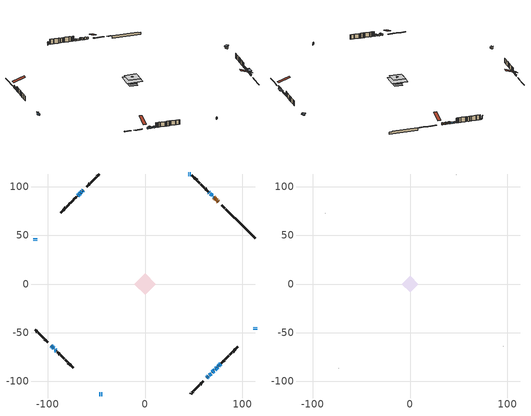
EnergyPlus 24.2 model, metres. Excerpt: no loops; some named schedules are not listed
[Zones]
conditioned space
 floor outside (Floor1 construction): -3.49,0 0,3.49 3.49,0 0,-3.49 z0.55
 floor outside (Floor2 construction): -1.7,0 0,1.7 1.7,0 0,-1.7 z0.55
 floor adiabatic (AdiabaticFloorConstruction): -11.09,0 0,11.09 11.09,0 0,-11.09 z2.99
 floor foundation (Slab1 construction): -5.64,0 0,5.64 5.64,0 0,-5.64 z-1.89
 floor foundation (Slab2 construction): -5.14,0 0,5.14 5.14,0 0,-5.14 z0
 wall outside (RimJoist1 construction): 46.75,-112.87 47.46,-112.16 / -112.87,-46.75 -112.16,-47.46 / -46.75,112.87 -47.46,112.16 / 91.75,67.87 91.04,68.57 z0.55:0.85
 wall outside (RimJoist2 construction): 48.12,-111.5 49.31,-110.31 / -111.5,-48.12 -110.31,-49.31 / -48.12,111.5 -49.31,110.31 / 90.39,69.23 89.19,70.42 z0.55:0.85
 wall outside (RimJoist3 construction): 49.96,-109.65 53.54,-106.08 / -109.65,-49.96 -106.08,-53.54 / -49.96,109.65 -53.54,106.08 / 88.54,71.08 84.97,74.65 z0.55:0.85
 wall outside (RimJoist4 construction): 54.19,-105.42 55.83,-103.79 / -105.42,-54.19 -103.79,-55.83 / -54.19,105.42 -55.83,103.79 / 84.31,75.31 82.67,76.94 z0.55:0.85
 wall outside (RimJoist5 construction): 56.49,-103.13 57.68,-101.94 / -103.13,-56.49 -101.94,-57.68 / -56.49,103.13 -57.68,101.94 / 82.02,77.6 80.83,78.79 z0.55:0.85
 wall outside (RimJoist6 construction): 58.33,-101.28 59.7,-99.91 / -101.28,-58.33 -99.91,-59.7 / -58.33,101.28 -59.7,99.91 / 80.17,79.45 78.8,80.82 z0.55:0.85
 wall outside (AdiabaticWallConstruction 1): 75.22,84.4 74.56,85.06 / 73.91,85.71 72.84,86.78 / 72.18,87.44 71.78,87.84 / 71.13,88.49 70.48,89.13 z0.55:2.58
 wall outside (AdiabaticWallConstruction): 46.75,112.87 45.94,112.87 / 68.77,90.84 66.83,92.78 / -96.34,-63.28 -95.81,-63.81 / 68.43,-91.19 68.46,-91.16 / -45.01,-112.87 -44.11,-112.87 / 69.11,-90.5 70.7,-88.92 / 72.69,-86.93 73.48,-86.13 / -94.1,-65.52 -93.52,-66.09 / -92.87,-66.75 -92.53,-67.08 / -112.87,45.01 -112.87,44.19 / 66.18,93.44 65.39,94.23 / -91.88,-67.74 -91.01,-68.6 z0.55:1.77; -63.28,96.34 -64.04,95.58 z0.55:1.75; 45.01,112.87 44.19,112.87 / -64.69,94.92 -65.81,93.81 / -112.87,46.75 -112.87,45.94 z0.55:2.84; 63.28,-96.34 63.71,-95.9 z0.55:2.33; 112.87,-46.75 112.87,-45.94 / 69.83,89.79 69.43,90.19 / -46.75,-112.87 -45.94,-112.87 / -66.46,93.15 -67.36,92.25 / -95.15,-64.47 -94.76,-64.86 / -68.02,91.6 -69.13,90.48 z0.55:2.36; 64.37,-95.25 65.12,-94.49 z0.55:1.92; 65.78,-93.84 67.77,-91.84 z0.55:2.35; 112.87,-45.01 112.87,-44.14 / 71.35,-88.27 72.04,-87.58 z0.55:1.82; 74.14,-85.48 74.91,-84.7 z0.55:1.79; 75.57,-84.05 76.14,-83.47 z0.55:1.67; 76.8,-82.82 77.83,-81.79 z0.55:2
 wall outside (Wall10 construction): 78.48,-81.14 78.81,-80.81 / -90.36,-69.26 -90.03,-69.58 / -69.79,89.83 -70.12,89.5 / 64.73,94.89 64.4,95.21 z0.55:5.43
 wall outside (Wall1 construction): 79.46,-80.15 79.87,-79.74 / -89.38,-70.24 -88.97,-70.65 / -70.77,88.84 -71.18,88.44 / 63.75,95.87 63.34,96.28 z0.55:5.43
 wall outside (Wall2 construction): 80.53,-79.09 81.59,-78.03 / -88.31,-71.31 -87.25,-72.37 / -71.84,87.78 -72.9,86.72 / 62.68,96.93 61.62,97.99 z0.55:5.43
 wall outside (Wall3 construction): 82.25,-77.37 85,-74.62 / -86.59,-73.02 -83.84,-75.78 / -73.56,86.06 -76.31,83.31 / 60.97,98.65 58.21,101.41 z0.55:5.43
 wall outside (Wall4 construction): 85.66,-73.96 86.17,-73.45 / -83.18,-76.43 -82.67,-76.94 / -76.97,82.65 -77.48,82.14 / 57.55,102.06 57.05,102.57 z0.55:5.43
 wall outside (Wall5 construction): 86.82,-72.79 87.87,-71.74 / -82.02,-77.6 -80.96,-78.65 / -78.13,81.48 -79.18,80.43 / 56.39,103.23 55.34,104.28 z0.55:5.43
 wall outside (Wall6 construction): 88.53,-71.09 89.15,-70.47 / -80.31,-79.31 -79.69,-79.92 / -79.84,79.78 -80.46,79.16 / 54.68,104.94 54.07,105.55 z0.55:5.43
 wall outside (Wall7 construction): 89.8,-69.81 92.66,-66.96 / -79.04,-80.58 -76.18,-83.44 / -81.11,78.5 -83.97,75.65 / 53.41,106.21 50.55,109.06 z0.55:5.43
 wall outside (Wall8 construction): 93.31,-66.3 95.12,-64.5 / -75.53,-84.09 -73.72,-85.89 / -84.62,74.99 -86.42,73.19 / 49.9,109.72 48.1,111.52 z0.55:5.43
 wall foundation (FoundationWall1 construction): 92.41,67.21,-1.89 92.41,67.21,0.55 110.82,48.8,0.55 110.82,48.8,0.01 112.87,46.75,0.01 112.87,46.75,-1.89
 window (WindowConstruction): 46.75,112.87 45.94,112.87 z0.55:1.77
 window (WindowConstruction 25): -63.28,96.34 -64.04,95.58 z0.55:1.74
 window (WindowConstruction 9): 45.01,112.87 44.19,112.87 z0.55:2.84
 window (WindowConstruction 10): -64.69,94.92 -65.81,93.81 z0.55:2.84
 window (WindowConstruction 11): -112.87,46.75 -112.87,45.94 z0.55:2.84
 window (WindowConstruction 26): 63.28,-96.34 63.71,-95.9 z0.55:2.33
 window (WindowConstruction 12): 112.87,-46.75 112.87,-45.94 z0.55:2.35
 window (WindowConstruction 13): 69.83,89.79 69.43,90.19 z0.55:2.35
 window (WindowConstruction 14): 68.77,90.84 66.83,92.78 z0.55:1.77
 window (WindowConstruction 15): -46.75,-112.87 -45.94,-112.87 z0.55:2.35
 window (WindowConstruction 16): 64.37,-95.25 65.12,-94.49 z0.55:1.92
 window (WindowConstruction 1): -66.46,93.15 -67.36,92.25 z0.55:2.35
 window (WindowConstruction 17): 65.78,-93.84 67.77,-91.84 z0.55:2.35
 window (WindowConstruction 18): -96.34,-63.28 -95.81,-63.81 z0.55:1.77
 window (WindowConstruction 19): -95.15,-64.47 -94.76,-64.86 z0.55:2.35
 window (WindowConstruction 27): 68.43,-91.19 68.46,-91.16 z0.55:1.77
 window (WindowConstruction 20): 112.87,-45.01 112.87,-44.15 z0.55:1.82
 window (WindowConstruction 21): -45.01,-112.87 -44.11,-112.87 z0.55:1.77
 window (WindowConstruction 22): 69.11,-90.5 70.69,-88.92 z0.55:1.77
 window (WindowConstruction 2): -68.02,91.6 -69.13,90.48 z0.55:2.35
 window (WindowConstruction 23): 71.35,-88.27 72.03,-87.58 z0.55:1.82
 window (WindowConstruction 24): 72.69,-86.93 73.48,-86.13 z0.55:1.77
 window (WindowConstruction 28): -94.1,-65.52 -93.52,-66.09 z0.55:1.77
 window (WindowConstruction 29): -92.87,-66.75 -92.53,-67.08 z0.55:1.77
 window (WindowConstruction 3): -112.87,45.01 -112.87,44.19 z0.55:1.77
 window (WindowConstruction 4): 66.18,93.44 65.39,94.23 z0.55:1.77
 window (WindowConstruction 5): 74.14,-85.48 74.91,-84.71 z0.55:1.79
 window (WindowConstruction 6): 75.57,-84.05 76.14,-83.47 z0.55:1.67
 window (WindowConstruction 7): 76.8,-82.82 77.82,-81.79 z0.55:2
 window (WindowConstruction 8): -91.88,-67.74 -91.01,-68.6 z0.55:1.77
 door (Door): 75.22,84.4 74.56,85.06 z0.55:2.58
 door (Door 1): 73.9,85.71 72.84,86.78 z0.55:2.58
 door (Door 2): 72.18,87.44 71.78,87.83 z0.55:2.58
 door (Door 3): 71.13,88.49 70.48,89.13 z0.55:2.58
 ceiling adiabatic (AdiabaticFloorConstruction): 0,-11.09 11.09,0 0,11.09 -11.09,0 z2.99
attic - vented
 floor to conditioned space (Floor3 construction Reversed): -8.71,0 0,8.71 8.71,0 0,-8.71 z5.43
 floor to conditioned space (Floor4 construction Reversed): -1.41,0 0,1.41 1.41,0 0,-1.41 z5.43
 wall outside (Wall9 construction): 95.77,-63.84 95.8,-63.81 / -73.07,-86.55 -73.03,-86.58 / -87.08,72.54 -87.11,72.5 / 47.44,112.18 47.41,112.21 z0.55:5.43
 roof outside (Roof1 construction): 62.62,-96.99,5.43 54.03,-88.4,9.48 51.76,-90.66,9.48 60.36,-99.26,5.43; -96.99,-62.62,5.43 -88.4,-54.03,9.48 -90.66,-51.76,9.48 -99.26,-60.36,5.43; -62.62,96.99,5.43 -54.03,88.4,9.48 -51.76,90.66,9.48 -60.36,99.26,5.43; 75.88,83.74,5.43 67.28,75.14,9.48 69.55,72.88,9.48 78.14,81.47,5.43
shading: 45.64,112.87 47.05,112.87 47.05,113.16 45.64,113.16 z2.07; -64.25,95.37 -63.07,96.55 -63.28,96.76 -64.46,95.58 z2.04; 43.58,112.87 45.62,112.87 45.62,113.16 43.58,113.16 z3.45; -66.24,93.38 -64.26,95.36 -64.47,95.57 -66.45,93.59 z3.45; -112.87,45.33 -112.87,47.36 -113.16,47.36 -113.16,45.33 z3.45; 63.92,-95.69 63.07,-96.55 63.4,-96.87 64.25,-96.02 z2.63; 112.87,-45.64 112.87,-47.05 113.33,-47.05 113.33,-45.64 z2.65; 69.22,90.4 70.04,89.58 70.36,89.91 69.55,90.72 z2.65; -45.64,-112.87 -47.05,-112.87 -47.05,-113.33 -45.64,-113.33 z2.65; 65.34,-94.28 64.16,-95.46 64.59,-95.89 65.77,-94.71 z2.22; -67.57,92.04 -66.25,93.36 -66.46,93.58 -67.79,92.25 z2.65; 67.98,-91.63 65.57,-94.05 66,-94.48 68.41,-92.06 z2.65; -94.54,-65.07 -95.36,-64.26 -95.69,-64.58 -94.87,-65.4 z2.65; 112.87,-43.23 112.87,-45.92 116.53,-45.92 116.53,-43.23 z2.73; 71.34,-88.28 68.47,-91.15 70.63,-93.31 73.5,-90.44 z2.68; -69.35,90.27 -67.81,91.81 -68.02,92.02 -69.56,90.48 z2.65; 72.68,-86.94 70.71,-88.91 72.43,-90.64 74.41,-88.66 z2.73; -112.87,43.9 -112.87,45.31 -113.16,45.31 -113.16,43.9 z2.07; 65.18,94.44 66.39,93.23 66.82,93.66 65.61,94.87 z2.07; 75.12,-84.49 73.93,-85.69 74.36,-86.12 75.55,-84.93 z2.09; 76.36,-83.26 75.36,-84.26 75.79,-84.69 76.79,-83.69 z1.97; 78.04,-81.58 76.59,-83.03 77.02,-83.46 78.47,-82.01 z2.3; -90.8,-68.81 -92.09,-67.53 -92.52,-67.96 -91.23,-69.25 z2.07
[Building]
Building 1: Terrain=Suburbs
[Site:Location]
Halifax Intl AP_NS: Latitude {deg}=44.88; Longitude {deg}=-63.51; Time Zone {hr}=-4; Elevation {m}=145; Keep Site Location Information=Yes
[Site:GroundTemperature:Shallow]
3.15511, 1.33576, 1.19006, 2.05344, 5.51939, 8.9692, 11.96, 13.8546, 14.0156, 12.4746, 9.56009, 6.2161
[Site:WaterMainsTemperature]
Calculation Method=Schedule; Temperature Schedule=mains temperature schedule
[Material] Roughness=Rough; Thermal Absorptance=0.9
Name | Thickness {m} | Conductivity {W/m-K} | Density {kg/m3} | Specific Heat {J/kg-K} | Solar Absorptance | Visible Absorptance
asphalt or fiberglass shingles | 0.00635 | 0.162714 | 1121.4 | 1465.45 | 0.4 | 0.4
ceiling loosefill ins | 0.338667 | 0.0480833 | 16.02 | 1046.75 | 0.7 | 0.7
ceiling loosefill ins 1 | 0.169333 | 0.0480833 | 16.02 | 1046.75 | 0.7 | 0.7
ceiling stud and cavity | 0.1397 | 0.86233 | 65.682 | 1177.47 | 0.7 | 0.7
ceiling stud and cavity 1 | 0.1397 | 0.119304 | 65.682 | 1177.47 | 0.7 | 0.7
concrete 4.0 in. | 0.1016 | 1.803125 | 2242.8 | 837.4 | 0.7 | 0.7
concrete 8.0 in. | 0.2032 | 1.803125 | 2242.8 | 837.4 | 0.7 | 0.7
door material | 0.04445 | 0.0451087 | 512.64 | 1214.23 | 0.7 | 0.7
floor covering | 0.0127 | 0.0433444 | 54.468 | 1339.84 | 0.6 | 0.6
floor rigid ins; rim joist rigid ins 1 | 0.103632 | 0.029427 | 32.04 | 1214.23 | 0.7 | 0.7
floor rigid ins 1; wall rigid ins 1 | 0.512978 | 0.029427 | 32.04 | 1214.23 | 0.7 | 0.7
floor stud and cavity | 0.1397 | 0.136507 | 92.3553 | 1139.71 | 0.7 | 0.7
floor stud and cavity 1 | 0.1397 | 0.141624 | 92.3553 | 1139.71 | 0.7 | 0.7
floor stud and cavity 2 | 0.1397 | 1.75129 | 37.0049 | 1207.88 | 0.7 | 0.7
furniture material conditioned space 1 | 0.1524 | 0.115458 | 640.8 | 1214.23 | 0.6 | 0.6
gypsum board | 0.0127 | 0.160291 | 801 | 837.4 | 0.6 | 0.6
interior vertical ins | 0.025908 | 0.029427 | 32.04 | 1214.23 | 0.7 | 0.7
osb sheathing 0.5 in. | 0.0127 | 0.115458 | 512.64 | 1214.23 | 0.7 | 0.7
osb sheathing 0.75 in. | 0.01905 | 0.115458 | 512.64 | 1214.23 | 0.7 | 0.7
osb sheathing 2.0 in. | 0.0508 | 0.115458 | 512.64 | 1214.23 | 0.7 | 0.7
rim joist rigid ins; wall rigid ins | 0.051816 | 0.029427 | 32.04 | 1214.23 | 0.7 | 0.7
rim joist stud and cavity | 0.0508 | 0.0371501 | 125.044 | 1163.47 | 0.6 | 0.6
rim joist stud and cavity 1 | 0.0508 | 0.0411215 | 125.044 | 1163.47 | 0.6 | 0.6
rim joist stud and cavity 2 | 0.0508 | 0.137003 | 125.044 | 1163.47 | 0.6 | 0.6
rim joist stud and cavity 3 | 0.0508 | 0.217605 | 125.044 | 1163.47 | 0.6 | 0.6
rim joist stud and cavity 4 | 0.0508 | 0.101023 | 125.044 | 1163.47 | 0.6 | 0.6
rim joist stud and cavity 5 | 0.0508 | 0.141713 | 125.044 | 1163.47 | 0.6 | 0.6
slab rigid ins | 0.0544078 | 0.029427 | 32.04 | 1214.23 | 0.7 | 0.7
wall stud and cavity | 0.1397 | 0.290624 | 139.0536 | 1170.24 | 0.7 | 0.7
wall stud and cavity 1 | 0.1397 | 0.225397 | 139.0536 | 1170.24 | 0.7 | 0.7
wall stud and cavity 10 | 0.0889 | 0.380278 | 52.3479 | 1209.89 | 0.7 | 0.7
wall stud and cavity 11 | 0.0889 | 0.391764 | 83.0341 | 1211.67 | 0.7 | 0.7
wall stud and cavity 2 | 0.1397 | 0.219778 | 139.0536 | 1170.24 | 0.7 | 0.7
wall stud and cavity 3 | 0.1397 | 0.170256 | 139.0536 | 1170.24 | 0.7 | 0.7
wall stud and cavity 4 | 0.1397 | 0.301675 | 139.0536 | 1170.24 | 0.7 | 0.7
wall stud and cavity 5 | 0.1397 | 0.205543 | 139.0536 | 1170.24 | 0.7 | 0.7
wall stud and cavity 6 | 0.1397 | 0.24189 | 139.0536 | 1170.24 | 0.7 | 0.7
wall stud and cavity 7 | 0.1397 | 0.257598 | 139.0536 | 1170.24 | 0.7 | 0.7
wall stud and cavity 8 | 0.0889 | 6.1454 | 50.32683 | 1063.81 | 0.6 | 0.6
wall stud and cavity 9 | 0.1397 | 0.0827665 | 139.0536 | 1170.24 | 0.7 | 0.7
wood siding | 0.0254 | 0.102417 | 544.68 | 1172.36 | 0.4 | 0.4
wood siding 1 | 0.00254 | 0.102417 | 544.68 | 1172.36 | 0.4 | 0.4
wood siding 2; wood siding 3; wood siding 4 | 0.0254 | 0.102417 | 544.68 | 1172.36 | 0.7 | 0.7
[WindowMaterial:SimpleGlazingSystem]
Name | U-Factor {W/m2-K} | Solar Heat Gain Coefficient
WindowMaterial | 2.25587 | 0.49
WindowMaterial 1 | 2.08496 | 0.64
WindowMaterial 10 | 2.22067 | 0.53
WindowMaterial 11 | 2.27063 | 0.48
WindowMaterial 12 | 2.15764 | 0.59
WindowMaterial 13 | 2.17922 | 0.56
WindowMaterial 14 | 2.20534 | 0.54
WindowMaterial 15 | 2.245649 | 0.5
WindowMaterial 16 | 2.109377 | 0.61
WindowMaterial 17 | 2.10711 | 0.61
WindowMaterial 18 | 2.13095 | 0.59
WindowMaterial 19 | 2.34047 | 0.26
WindowMaterial 2 | 2.13379 | 0.6
WindowMaterial 20 | 2.3206 | 0.43
WindowMaterial 3 | 2.22918 | 0.52
WindowMaterial 4 | 2.228615 | 0.52
WindowMaterial 5 | 2.26609 | 0.49
WindowMaterial 6 | 2.19284 | 0.55
WindowMaterial 7 | 2.222937 | 0.53
WindowMaterial 8 | 2.18262 | 0.56
WindowMaterial 9 | 2.12244 | 0.61
[Construction]
AdiabaticFloorConstruction: floor stud and cavity 2, floor rigid ins 1, osb sheathing 0.75 in., floor covering
AdiabaticWallConstruction: wood siding 3, wall rigid ins 1, wall stud and cavity 10, gypsum board
AdiabaticWallConstruction 1: wood siding 4, wall rigid ins 1, wall stud and cavity 10, gypsum board
Door; Door 1; Door 2; Door 3: door material
Floor1 construction: floor stud and cavity, floor rigid ins, osb sheathing 0.75 in., floor covering
Floor2 construction: floor stud and cavity 1, floor rigid ins, osb sheathing 0.75 in., floor covering
Floor3 construction Reversed: gypsum board, ceiling stud and cavity, ceiling loosefill ins
Floor4 construction Reversed: gypsum board, ceiling stud and cavity 1, ceiling loosefill ins 1
FoundationWall1 construction: concrete 8.0 in.
furniture construction conditioned space 1: furniture material conditioned space 1
PartitionWallConstruction: gypsum board, wall stud and cavity 11, gypsum board
RimJoist1 construction: wood siding 2, rim joist rigid ins, osb sheathing 2.0 in., rim joist stud and cavity
RimJoist2 construction: wood siding 2, rim joist rigid ins, osb sheathing 2.0 in., rim joist stud and cavity 1
RimJoist3 construction: wood siding 2, rim joist rigid ins 1, osb sheathing 2.0 in., rim joist stud and cavity 2
RimJoist4 construction: wood siding 2, rim joist rigid ins 1, osb sheathing 2.0 in., rim joist stud and cavity 3
RimJoist5 construction: wood siding 2, rim joist rigid ins 1, osb sheathing 2.0 in., rim joist stud and cavity 4
RimJoist6 construction: wood siding 2, rim joist rigid ins 1, osb sheathing 2.0 in., rim joist stud and cavity 5
Roof1 construction: asphalt or fiberglass shingles
Slab1 construction: concrete 4.0 in.
Slab2 construction: slab rigid ins, concrete 4.0 in.
Wall1 construction: wood siding, wall rigid ins, osb sheathing 0.5 in., wall stud and cavity, gypsum board
Wall10 construction: wood siding, osb sheathing 0.5 in., wall stud and cavity 9, gypsum board
Wall2 construction: wood siding, wall rigid ins, osb sheathing 0.5 in., wall stud and cavity 1, gypsum board
Wall3 construction: wood siding, wall rigid ins, osb sheathing 0.5 in., wall stud and cavity 2, gypsum board
Wall4 construction: wood siding, wall rigid ins, osb sheathing 0.5 in., wall stud and cavity 3, gypsum board
Wall5 construction: wood siding, wall rigid ins, osb sheathing 0.5 in., wall stud and cavity 4, gypsum board
Wall6 construction: wood siding, wall rigid ins, osb sheathing 0.5 in., wall stud and cavity 5, gypsum board
Wall7 construction: wood siding, wall rigid ins, osb sheathing 0.5 in., wall stud and cavity 6, gypsum board
Wall8 construction: wood siding, wall rigid ins, osb sheathing 0.5 in., wall stud and cavity 7, gypsum board
Wall9 construction: wood siding 1, wall stud and cavity 8
WindowConstruction; WindowConstruction 28; WindowConstruction 3: WindowMaterial
WindowConstruction 1: WindowMaterial 1
WindowConstruction 10: WindowMaterial 9
WindowConstruction 11; WindowConstruction 9: WindowMaterial 8
WindowConstruction 12; WindowConstruction 15: WindowMaterial 10
WindowConstruction 13; WindowConstruction 19: WindowMaterial 11
WindowConstruction 14: WindowMaterial 12
WindowConstruction 16: WindowMaterial 13
WindowConstruction 17: WindowMaterial 14
WindowConstruction 18; WindowConstruction 6: WindowMaterial 5
WindowConstruction 2: WindowMaterial 2
WindowConstruction 20; WindowConstruction 21: WindowMaterial 15
WindowConstruction 22; WindowConstruction 24; WindowConstruction 4: WindowMaterial 3
WindowConstruction 23: WindowMaterial 16
WindowConstruction 25: WindowMaterial 17
WindowConstruction 26: WindowMaterial 18
WindowConstruction 27: WindowMaterial 19
WindowConstruction 29: WindowMaterial 20
WindowConstruction 5: WindowMaterial 4
WindowConstruction 7: WindowMaterial 6
WindowConstruction 8: WindowMaterial 7
[Zone] Multiplier=1; Part of Total Floor Area=Yes
Name | Volume {m3}
attic - vented | 102.504
conditioned space | 1034.5
[Space]
Name | Zone | Volume {m3}
attic - vented 1 | attic - vented | 102.504
conditioned space 1 | conditioned space | 1034.5
[ZoneInfiltration:EffectiveLeakageArea]
infil attic - vented 1: Zone or Space=attic - vented 1; Schedule=Always On Discrete; Effective Air Leakage Area {cm2}=5581.25; Stack Coefficient=0.000620887; Wind Coefficient=1.68355e-05
[ZoneMixing]
whole house fan mix: Zone or Space=attic - vented; Schedule=Always On Continuous; Design Flow Rate Calculation Method=Flow/Zone; Design Flow Rate {m3/s}=0; Source Zone or Space=conditioned space
[SurfaceProperty:ExposedFoundationPerimeter] Exposed Perimeter Calculation Method=TotalExposedPerimeter
Name | Total Exposed Perimeter {m}
Slab1 | 28.932
Slab2 | 24.64
[InternalMass] Zone or ZoneList=conditioned space; Space or SpaceList=conditioned space 1
Name | Construction | Surface Area {m2}
furniture mass conditioned space 1 | furniture construction conditioned space 1 | 156.996
partition wall mass | PartitionWallConstruction | 392.49
[Lights]
interior lighting: Zone or ZoneList or Space or SpaceList=conditioned space 1; Schedule=interior lighting schedule; Design Level Calculation Method=LightingLevel; Lighting Level {W}=343.2; Return Air Fraction=0; Fraction Radiant=0.6; Fraction Visible=0.2; Fraction Replaceable=1
[People]
occupants: Zone or ZoneList or Space or SpaceList=conditioned space 1; Number of People Schedule=occupants schedule; Number of People Calculation Method=People; Number of People=3; Fraction Radiant=0.314171; Sensible Heat Fraction=0.56303; Activity Level Schedule=occupants activity schedule; Carbon Dioxide Generation Rate {m3/s-W}=0; Enable ASHRAE 55 Comfort Warnings=No; Mean Radiant Temperature Calculation Type=EnclosureAveraged
[ElectricEquipment] Zone or ZoneList or Space or SpaceList=conditioned space 1; Design Level Calculation Method=EquipmentLevel
Name | Schedule | Design Level {W} | Fraction Latent | Fraction Radiant | Fraction Lost
clothes dryer | clothes dryer schedule | 140.772 | 0.015 | 0.081 | 0.85
clothes washer | clothes washer schedule | 32.1985 | 0.03 | 0.162 | 0.7
cooking range | cooking range schedule | 215.147 | 0.08 | 0.432 | 0.2
dishwasher | dishwasher schedule | 66.8632 | 0.3 | 0.18 | 0.4
fridge | fridge schedule | 72.9452 | 0 | 0.6 | 0
mech vent bath fan 0 | mech vent bath fan 0 schedule | 50.2 | 0 | 0 | 1
mech vent bath fan 1 | mech vent bath fan 1 schedule | 50.2 | 0 | 0 | 1
mech vent house fan | mech vent house fan schedule | 19.9167 | 0 | 0 | 0.5
mech vent house fan cfis | mech vent house fan cfis schedule | 0 | 0 | 0 | 0
misc plug loads | misc plug loads schedule | 494.7 | 0.045 | 0.513 | 0.1
whole house fan | Always On Discrete | 0 | 0 | 0 | 1
[OtherEquipment] Zone or ZoneList or Space or SpaceList=conditioned space 1; Design Level Calculation Method=EquipmentLevel
Name | Fuel Type | Schedule | Design Level {W} | Fraction Latent | Fraction Radiant | Fraction Lost
clothes dryer 1 | Electricity | clothes dryer schedule | 0 | 0.015 | 0.081 | 0.85
cooking range 1 | Electricity | cooking range schedule | 0 | 0.08 | 0.432 | 0.2
general water use latent | None | general water use schedule | 62.594 | 1 | 0 | 0
general water use sensible | None | general water use schedule | -61.6891 | 0 | 0.6 | 0
mech vent house fan latent load | None | Always On Discrete | 0 | 1 | 0 | 0
mech vent house fan sensible load | None | Always On Discrete | 0 | 0 | 0 | 0
water heater energy adjustment1; water heater energy adjustment2 | Electricity | Always On Discrete | 0.01 | 0 | 0 | 1
[ZoneInfiltration:DesignFlowRate] Zone or ZoneList or Space or SpaceList=conditioned space 1; Schedule=Always On Discrete; Design Flow Rate Calculation Method=Flow/Zone; Design Flow Rate {m3/s}=0
infil flow; natural vent flow; whole house fan flow
[Foundation:Kiva] Initial Indoor Air Temperature {C}=18; Wall Depth Below Slab {m}=0.2032
Name | Wall Height Above Grade {m} | Interior Vertical Insulation Material | Interior Vertical Insulation Depth {m}
Foundation Kiva 1 | 0.549981
Foundation Kiva 2 | 0.1016 | interior vertical ins | 0.1016
[Foundation:Kiva:Settings]
Soil Conductivity {W/m-K}=0.849921; Soil Density {kg/m3}=1842.3; Soil Specific Heat {J/kg-K}=418.7; Ground Solar Absorptivity=0.9; Ground Thermal Absorptivity=0.9; Ground Surface Roughness {m}=0.03; Far-Field Width {m}=40; Deep-Ground Boundary Condition=ZeroFlux; Deep-Ground Depth {m}=40; Minimum Cell Dimension {m}=0.2; Maximum Cell Growth Coefficient=3; Simulation Timestep=Timestep
[Exterior:Lights]
exterior lighting: Schedule=exterior lighting schedule; Design Level {W}=75.6
[Schedule:Constant]
Name | Hourly Value
Always On Continuous; mech vent house fan schedule; mech vent house fan cfis schedule; Always On Discrete | 1
occupants activity schedule | 117.228
fridge schedule | 0
[Schedule:Week:Daily]
interior lighting schedule Week Rule - Jan1-Jan27: interior lighting schedule day, interior lighting schedule day, interior lighting schedule day, interior lighting schedule day, interior lighting schedule day, interior lighting schedule day, interior lighting schedule day, interior lighting schedule default day, interior lighting schedule default day, interior lighting schedule default day, interior lighting schedule default day, interior lighting schedule default day
interior lighting schedule Week Rule - Jan28-Feb3: interior lighting schedule day, interior lighting schedule day, interior lighting schedule day, interior lighting schedule day, interior lighting schedule day 1, interior lighting schedule day 1, interior lighting schedule day 1, interior lighting schedule default day, interior lighting schedule default day, interior lighting schedule default day, interior lighting schedule default day, interior lighting schedule default day
interior lighting schedule Week Rule - Feb4-Feb24: interior lighting schedule day 1, interior lighting schedule day 1, interior lighting schedule day 1, interior lighting schedule day 1, interior lighting schedule day 1, interior lighting schedule day 1, interior lighting schedule day 1, interior lighting schedule default day, interior lighting schedule default day, interior lighting schedule default day, interior lighting schedule default day, interior lighting schedule default day
interior lighting schedule Week Rule - Feb25-Mar3: interior lighting schedule day 1, interior lighting schedule day 1, interior lighting schedule day 1, interior lighting schedule day 1, interior lighting schedule day 2, interior lighting schedule day 2, interior lighting schedule day 2, interior lighting schedule default day, interior lighting schedule default day, interior lighting schedule default day, interior lighting schedule default day, interior lighting schedule default day
interior lighting schedule Week Rule - Mar4-Mar31: interior lighting schedule day 2, interior lighting schedule day 2, interior lighting schedule day 2, interior lighting schedule day 2, interior lighting schedule day 2, interior lighting schedule day 2, interior lighting schedule day 2, interior lighting schedule default day, interior lighting schedule default day, interior lighting schedule default day, interior lighting schedule default day, interior lighting schedule default day
interior lighting schedule Week Rule - Apr1-Apr28: interior lighting schedule day 3, interior lighting schedule day 3, interior lighting schedule day 3, interior lighting schedule day 3, interior lighting schedule day 3, interior lighting schedule day 3, interior lighting schedule day 3, interior lighting schedule default day, interior lighting schedule default day, interior lighting schedule default day, interior lighting schedule default day, interior lighting schedule default day
interior lighting schedule Week Rule - Apr29-May5: interior lighting schedule day 3, interior lighting schedule day 3, interior lighting schedule day 4, interior lighting schedule day 4, interior lighting schedule day 4, interior lighting schedule day 4, interior lighting schedule day 4, interior lighting schedule default day, interior lighting schedule default day, interior lighting schedule default day, interior lighting schedule default day, interior lighting schedule default day
interior lighting schedule Week Rule - May6-May26: interior lighting schedule day 4, interior lighting schedule day 4, interior lighting schedule day 4, interior lighting schedule day 4, interior lighting schedule day 4, interior lighting schedule day 4, interior lighting schedule day 4, interior lighting schedule default day, interior lighting schedule default day, interior lighting schedule default day, interior lighting schedule default day, interior lighting schedule default day
interior lighting schedule Week Rule - May27-Jun2: interior lighting schedule day 4, interior lighting schedule day 4, interior lighting schedule day 4, interior lighting schedule day 4, interior lighting schedule day 4, interior lighting schedule day 5, interior lighting schedule day 5, interior lighting schedule default day, interior lighting schedule default day, interior lighting schedule default day, interior lighting schedule default day, interior lighting schedule default day
interior lighting schedule Week Rule - Jun3-Jun30: interior lighting schedule day 5, interior lighting schedule day 5, interior lighting schedule day 5, interior lighting schedule day 5, interior lighting schedule day 5, interior lighting schedule day 5, interior lighting schedule day 5, interior lighting schedule default day, interior lighting schedule default day, interior lighting schedule default day, interior lighting schedule default day, interior lighting schedule default day
interior lighting schedule Week Rule - Jul1-Jul28: interior lighting schedule day 6, interior lighting schedule day 6, interior lighting schedule day 6, interior lighting schedule day 6, interior lighting schedule day 6, interior lighting schedule day 6, interior lighting schedule day 6, interior lighting schedule default day, interior lighting schedule default day, interior lighting schedule default day, interior lighting schedule default day, interior lighting schedule default day
interior lighting schedule Week Rule - Jul29-Aug4: interior lighting schedule day 6, interior lighting schedule day 6, interior lighting schedule day 6, interior lighting schedule day 7, interior lighting schedule day 7, interior lighting schedule day 7, interior lighting schedule day 7, interior lighting schedule default day, interior lighting schedule default day, interior lighting schedule default day, interior lighting schedule default day, interior lighting schedule default day
interior lighting schedule Week Rule - Aug5-Aug25: interior lighting schedule day 7, interior lighting schedule day 7, interior lighting schedule day 7, interior lighting schedule day 7, interior lighting schedule day 7, interior lighting schedule day 7, interior lighting schedule day 7, interior lighting schedule default day, interior lighting schedule default day, interior lighting schedule default day, interior lighting schedule default day, interior lighting schedule default day
interior lighting schedule Week Rule - Aug26-Sep1: interior lighting schedule day 7, interior lighting schedule day 7, interior lighting schedule day 7, interior lighting schedule day 7, interior lighting schedule day 7, interior lighting schedule day 7, interior lighting schedule day 8, interior lighting schedule default day, interior lighting schedule default day, interior lighting schedule default day, interior lighting schedule default day, interior lighting schedule default day
interior lighting schedule Week Rule - Sep2-Sep29: interior lighting schedule day 8, interior lighting schedule day 8, interior lighting schedule day 8, interior lighting schedule day 8, interior lighting schedule day 8, interior lighting schedule day 8, interior lighting schedule day 8, interior lighting schedule default day, interior lighting schedule default day, interior lighting schedule default day, interior lighting schedule default day, interior lighting schedule default day
interior lighting schedule Week Rule - Sep30-Oct6: interior lighting schedule day 8, interior lighting schedule day 9, interior lighting schedule day 9, interior lighting schedule day 9, interior lighting schedule day 9, interior lighting schedule day 9, interior lighting schedule day 9, interior lighting schedule default day, interior lighting schedule default day, interior lighting schedule default day, interior lighting schedule default day, interior lighting schedule default day
interior lighting schedule Week Rule - Oct7-Oct27: interior lighting schedule day 9, interior lighting schedule day 9, interior lighting schedule day 9, interior lighting schedule day 9, interior lighting schedule day 9, interior lighting schedule day 9, interior lighting schedule day 9, interior lighting schedule default day, interior lighting schedule default day, interior lighting schedule default day, interior lighting schedule default day, interior lighting schedule default day
interior lighting schedule Week Rule - Oct28-Nov3: interior lighting schedule day 9, interior lighting schedule day 9, interior lighting schedule day 9, interior lighting schedule day 9, interior lighting schedule day 10, interior lighting schedule day 10, interior lighting schedule day 10, interior lighting schedule default day, interior lighting schedule default day, interior lighting schedule default day, interior lighting schedule default day, interior lighting schedule default day
interior lighting schedule Week Rule - Nov4-Nov24: interior lighting schedule day 10, interior lighting schedule day 10, interior lighting schedule day 10, interior lighting schedule day 10, interior lighting schedule day 10, interior lighting schedule day 10, interior lighting schedule day 10, interior lighting schedule default day, interior lighting schedule default day, interior lighting schedule default day, interior lighting schedule default day, interior lighting schedule default day
interior lighting schedule Week Rule - Nov25-Dec1: interior lighting schedule day 10, interior lighting schedule day 10, interior lighting schedule day 10, interior lighting schedule day 10, interior lighting schedule day 10, interior lighting schedule day 10, interior lighting schedule day 11, interior lighting schedule default day, interior lighting schedule default day, interior lighting schedule default day, interior lighting schedule default day, interior lighting schedule default day
[Schedule:Year]
interior lighting schedule: interior lighting schedule Week Rule - Jan1-Jan27, 1, 1, 1, 27, interior lighting schedule Week Rule - Jan28-Feb3, 1, 28, 2, 3, interior lighting schedule Week Rule - Feb4-Feb24, 2, 4, 2, 24, interior lighting schedule Week Rule - Feb25-Mar3, 2, 25, 3, 3, interior lighting schedule Week Rule - Mar4-Mar31, 3, 4, 3, 31, interior lighting schedule Week Rule - Apr1-Apr28, 4, 1, 4, 28, interior lighting schedule Week Rule - Apr29-May5, 4, 29, 5, 5, interior lighting schedule Week Rule - May6-May26, 5, 6, 5, 26, interior lighting schedule Week Rule - May27-Jun2, 5, 27, 6, 2, interior lighting schedule Week Rule - Jun3-Jun30, 6, 3, 6, 30, interior lighting schedule Week Rule - Jul1-Jul28, 7, 1, 7, 28, interior lighting schedule Week Rule - Jul29-Aug4, 7, 29, 8, 4, interior lighting schedule Week Rule - Aug5-Aug25, 8, 5, 8, 25, interior lighting schedule Week Rule - Aug26-Sep1, 8, 26, 9, 1, interior lighting schedule Week Rule - Sep2-Sep29, 9, 2, 9, 29, interior lighting schedule Week Rule - Sep30-Oct6, 9, 30, 10, 6, interior lighting schedule Week Rule - Oct7-Oct27, 10, 7, 10, 27, interior lighting schedule Week Rule - Oct28-Nov3, 10, 28, 11, 3, interior lighting schedule Week Rule - Nov4-Nov24, 11, 4, 11, 24, interior lighting schedule Week Rule - Nov25-Dec1, 11, 25, 12, 1, interior lighting schedule Week Rule - Dec2-Dec31, 12, 2, 12, 31
occupants schedule: occupants schedule Week Rule - Jan1-Dec31, 1, 1, 12, 31
clothes dryer schedule: clothes dryer schedule Week Rule - Jan1-Dec31, 1, 1, 12, 31
clothes washer schedule: clothes washer schedule Week Rule - Jan1-Dec31, 1, 1, 12, 31
cooking range schedule: cooking range schedule Week Rule - Jan1-Dec31, 1, 1, 12, 31
dishwasher schedule: dishwasher schedule Week Rule - Jan1-Dec31, 1, 1, 12, 31
mech vent bath fan 0 schedule: mech vent bath fan 0 schedule Week Rule - Jan1-Dec31, 1, 1, 12, 31
mech vent bath fan 1 schedule: mech vent bath fan 1 schedule Week Rule - Jan1-Dec31, 1, 1, 12, 31
misc plug loads schedule: misc plug loads schedule Week Rule - Jan1-Dec31, 1, 1, 12, 31
general water use schedule: general water use schedule Week Rule - Jan1-Dec31, 1, 1, 12, 31
exterior lighting schedule: exterior lighting schedule Week Rule - Jan1-Jan27, 1, 1, 1, 27, exterior lighting schedule Week Rule - Jan28-Feb3, 1, 28, 2, 3, exterior lighting schedule Week Rule - Feb4-Feb24, 2, 4, 2, 24, exterior lighting schedule Week Rule - Feb25-Mar3, 2, 25, 3, 3, exterior lighting schedule Week Rule - Mar4-Mar31, 3, 4, 3, 31, exterior lighting schedule Week Rule - Apr1-Apr28, 4, 1, 4, 28, exterior lighting schedule Week Rule - Apr29-May5, 4, 29, 5, 5, exterior lighting schedule Week Rule - May6-May26, 5, 6, 5, 26, exterior lighting schedule Week Rule - May27-Jun2, 5, 27, 6, 2, exterior lighting schedule Week Rule - Jun3-Jun30, 6, 3, 6, 30, exterior lighting schedule Week Rule - Jul1-Jul28, 7, 1, 7, 28, exterior lighting schedule Week Rule - Jul29-Aug4, 7, 29, 8, 4, exterior lighting schedule Week Rule - Aug5-Aug25, 8, 5, 8, 25, exterior lighting schedule Week Rule - Aug26-Sep1, 8, 26, 9, 1, exterior lighting schedule Week Rule - Sep2-Sep29, 9, 2, 9, 29, exterior lighting schedule Week Rule - Sep30-Oct6, 9, 30, 10, 6, exterior lighting schedule Week Rule - Oct7-Oct27, 10, 7, 10, 27, exterior lighting schedule Week Rule - Oct28-Nov3, 10, 28, 11, 3, exterior lighting schedule Week Rule - Nov4-Nov24, 11, 4, 11, 24, exterior lighting schedule Week Rule - Nov25-Dec1, 11, 25, 12, 1, exterior lighting schedule Week Rule - Dec2-Dec31, 12, 2, 12, 31
[Schedule:Compact]
mains temperature schedule: Through: 01/01, For: AllDays, Until: 24:00, 7.41, Through: 01/02, For: AllDays, Until: 24:00, 7.34833, Through: 01/03, For: AllDays, Until: 24:00, 7.28778, Through: 01/04, For: AllDays, Until: 24:00, 7.22889, Through: 01/05, For: AllDays, Until: 24:00, 7.17056, Through: 01/06, For: AllDays, Until: 24:00, 7.11333, Through: 01/07, For: AllDays, Until: 24:00, 7.05722, Through: 01/08, For: AllDays, Until: 24:00, 7.00167, Through: 01/09, For: AllDays, Until: 24:00, 6.94778, Through: 01/10, For: AllDays, Until: 24:00, 6.895, Through: 01/11, For: AllDays, Until: 24:00, 6.84333, Through: 01/12, For: AllDays, Until: 24:00, 6.79278, Through: 01/13, For: AllDays, Until: 24:00, 6.74389, Through: 01/14, For: AllDays, Until: 24:00, 6.69556, Through: 01/15, For: AllDays, Until: 24:00, 6.64889, Through: 01/16, For: AllDays, Until: 24:00, 6.60278, Through: 01/17, For: AllDays, Until: 24:00, 6.55833, Through: 01/18, For: AllDays, Until: 24:00, 6.515, Through: 01/19, For: AllDays, Until: 24:00, 6.47333, Through: 01/20, For: AllDays, Until: 24:00, 6.43278, Through: 01/21, For: AllDays, Until: 24:00, 6.39333, Through: 01/22, For: AllDays, Until: 24:00, 6.355, Through: 01/23, For: AllDays, Until: 24:00, 6.31833, Through: 01/24, For: AllDays, Until: 24:00, 6.28278, Through: 01/25, For: AllDays, Until: 24:00, 6.24889, Through: 01/26, For: AllDays, Until: 24:00, 6.21611, Through: 01/27, For: AllDays, Until: 24:00, 6.18444, Through: 01/28, For: AllDays, Until: 24:00, 6.15444, Through: 01/29, For: AllDays, Until: 24:00, 6.12556, Through: 01/30, For: AllDays, Until: 24:00, 6.09833, Through: 01/31, For: AllDays, Until: 24:00, 6.07222, Through: 02/01, For: AllDays, Until: 24:00, 6.04778, Through: 02/02, For: AllDays, Until: 24:00, 6.02444, Through: 02/03, For: AllDays, Until: 24:00, 6.00278, Through: 02/04, For: AllDays, Until: 24:00, 5.98222, Through: 02/05, For: AllDays, Until: 24:00, 5.96333, Through: 02/06, For: AllDays, Until: 24:00, 5.94556, Through: 02/07, For: AllDays, Until: 24:00, 5.92944, Through: 02/08, For: AllDays, Until: 24:00, 5.915, Through: 02/09, For: AllDays, Until: 24:00, 5.90167, Through: 02/10, For: AllDays, Until: 24:00, 5.89, Through: 02/11, For: AllDays, Until: 24:00, 5.87944, Through: 02/12, For: AllDays, Until: 24:00, 5.87056, Through: 02/13, For: AllDays, Until: 24:00, 5.86333, Through: 02/14, For: AllDays, Until: 24:00, 5.85722, Through: 02/15, For: AllDays, Until: 24:00, 5.85278, Through: 02/16, For: AllDays, Until: 24:00, 5.84944, Through: 02/17, For: AllDays, Until: 24:00, 5.84833, Through: 02/18, For: AllDays, Until: 24:00, 5.84778, Through: 02/19, For: AllDays, Until: 24:00, 5.84944, Through: 02/20, For: AllDays, Until: 24:00, 5.85167, Through: 02/21, For: AllDays, Until: 24:00, 5.85611, Through: 02/22, For: AllDays, Until: 24:00, 5.86167, Through: 02/23, For: AllDays, Until: 24:00, 5.86889, Through: 02/24, For: AllDays, Until: 24:00, 5.87722, Through: 02/25, For: AllDays, Until: 24:00, 5.88722, Through: 02/26, For: AllDays, Until: 24:00, 5.89889, Through: 02/27, For: AllDays, Until: 24:00, 5.91167, Through: 02/28, For: AllDays, Until: 24:00, 5.92611, Through: 03/01, For: AllDays, Until: 24:00, 5.94222, Through: 03/02, For: AllDays, Until: 24:00, 5.95944, Through: 03/03, For: AllDays, Until: 24:00, 5.97778, Through: 03/04, For: AllDays, Until: 24:00, 5.99778, Through: 03/05, For: AllDays, Until: 24:00, 6.01944, Through: 03/06, For: AllDays, Until: 24:00, 6.04222, Through: 03/07, For: AllDays, Until: 24:00, 6.06667, Through: 03/08, For: AllDays, Until: 24:00, 6.09222, Through: 03/09, For: AllDays, Until: 24:00, 6.11944, Through: 03/10, For: AllDays, Until: 24:00, 6.14778, Through: 03/11, For: AllDays, Until: 24:00, 6.17722, Through: 03/12, For: AllDays, Until: 24:00, 6.20833, Through: 03/13, For: AllDays, Until: 24:00, 6.24111, Through: 03/14, For: AllDays, Until: 24:00, 6.275, Through: 03/15, For: AllDays, Until: 24:00, 6.31, Through: 03/16, For: AllDays, Until: 24:00, 6.34667, Through: 03/17, For: AllDays, Until: 24:00, 6.38444, Through: 03/18, For: AllDays, Until: 24:00, 6.42333, Through: 03/19, For: AllDays, Until: 24:00, 6.46389, Through: 03/20, For: AllDays, Until: 24:00, 6.50556, Through: 03/21, For: AllDays, Until: 24:00, 6.54833, Through: 03/22, For: AllDays, Until: 24:00, 6.59278, Through: 03/23, For: AllDays, Until: 24:00, 6.63833, Through: 03/24, For: AllDays, Until: 24:00, 6.685, Through: 03/25, For: AllDays, Until: 24:00, 6.73278, Through: 03/26, For: AllDays, Until: 24:00, 6.78167, Through: 03/27, For: AllDays, Until: 24:00, 6.83167, Through: 03/28, For: AllDays, Until: 24:00, 6.88333, Through: 03/29, For: AllDays, Until: 24:00, 6.93611, Through: 03/30, For: AllDays, Until: 24:00, 6.98944, Through: 03/31, For: AllDays, Until: 24:00, 7.04444, Through: 04/01, For: AllDays, Until: 24:00, 7.1, Through: 04/02, For: AllDays, Until: 24:00, 7.15722, Through: 04/03, For: AllDays, Until: 24:00, 7.21556, Through: 04/04, For: AllDays, Until: 24:00, 7.27444, Through: 04/05, For: AllDays, Until: 24:00, 7.33444, Through: 04/06, For: AllDays, Until: 24:00, 7.39556, Through: 04/07, For: AllDays, Until: 24:00, 7.45778, Through: 04/08, For: AllDays, Until: 24:00, 7.52111, Through: 04/09, For: AllDays, Until: 24:00, 7.585, Through: 04/10, For: AllDays, Until: 24:00, 7.65, Through: 04/11, For: AllDays, Until: 24:00, 7.71611, Through: 04/12, For: AllDays, Until: 24:00, 7.78333, Through: 04/13, For: AllDays, Until: 24:00, 7.85111, Through: 04/14, For: AllDays, Until: 24:00, 7.91944, Through: 04/15, For: AllDays, Until: 24:00, 7.98889, Through: 04/16, For: AllDays, Until: 24:00, 8.05944, Through: 04/17, For: AllDays, Until: 24:00, 8.13056, Through: 04/18, For: AllDays, Until: 24:00, 8.20222, Through: 04/19, For: AllDays, Until: 24:00, 8.275, Through: 04/20, For: AllDays, Until: 24:00, 8.34833, Through: 04/21, For: AllDays, Until: 24:00, 8.42222, Through: 04/22, For: AllDays, Until: 24:00, 8.49722, Through: 04/23, For: AllDays, Until: 24:00, 8.57278, Through: 04/24, For: AllDays, Until: 24:00, 8.64889, Through: 04/25, For: AllDays, Until: 24:00, 8.72556, Through: 04/26, For: AllDays, Until: 24:00, 8.80278, Through: 04/27, For: AllDays, Until: 24:00, 8.88111, Through: 04/28, For: AllDays, Until: 24:00, 8.95944, Through: 04/29, For: AllDays, Until: 24:00, 9.03833, Through: 04/30, For: AllDays, Until: 24:00, 9.11778, Through: 05/01, For: AllDays, Until: 24:00, 9.19778, Through: 05/02, For: AllDays, Until: 24:00, 9.27833, Through: 05/03, For: AllDays, Until: 24:00, 9.35944, Through: 05/04, For: AllDays, Until: 24:00, 9.44056, Through: 05/05, For: AllDays, Until: 24:00, 9.52278, Through: 05/06, For: AllDays, Until: 24:00, 9.60444, Through: 05/07, For: AllDays, Until: 24:00, 9.68722, Through: 05/08, For: AllDays, Until: 24:00, 9.77, Through: 05/09, For: AllDays, Until: 24:00, 9.85278, Through: 05/10, For: AllDays, Until: 24:00, 9.93611, Through: 05/11, For: AllDays, Until: 24:00, 10.02, Through: 05/12, For: AllDays, Until: 24:00, 10.1039, Through: 05/13, For: AllDays, Until: 24:00, 10.1878, Through: 05/14, For: AllDays, Until: 24:00, 10.2722, Through: 05/15, For: AllDays, Until: 24:00, 10.3561, Through: 05/16, For: AllDays, Until: 24:00, 10.4406, Through: 05/17, For: AllDays, Until: 24:00, 10.5256, Through: 05/18, For: AllDays, Until: 24:00, 10.61, Through: 05/19, For: AllDays, Until: 24:00, 10.6944, Through: 05/20, For: AllDays, Until: 24:00, 10.7794, Through: 05/21, For: AllDays, Until: 24:00, 10.8639, Through: 05/22, For: AllDays, Until: 24:00, 10.9489, Through: 05/23, For: AllDays, Until: 24:00, 11.0333, Through: 05/24, For: AllDays, Until: 24:00, 11.1178, Through: 05/25, For: AllDays, Until: 24:00, 11.2022, Through: 05/26, For: AllDays, Until: 24:00, 11.2867, Through: 05/27, For: AllDays, Until: 24:00, 11.3711, Through: 05/28, For: AllDays, Until: 24:00, 11.455, Through: 05/29, For: AllDays, Until: 24:00, 11.5389, Through: 05/30, For: AllDays, Until: 24:00, 11.6222, Through: 05/31, For: AllDays, Until: 24:00, 11.7056, Through: 06/01, For: AllDays, Until: 24:00, 11.7883, Through: 06/02, For: AllDays, Until: 24:00, 11.8711, Through: 06/03, For: AllDays, Until: 24:00, 11.9539, Through: 06/04, For: AllDays, Until: 24:00, 12.0356, Through: 06/05, For: AllDays, Until: 24:00, 12.1172, Through: 06/06, For: AllDays, Until: 24:00, 12.1989, Through: 06/07, For: AllDays, Until: 24:00, 12.2794, Through: 06/08, For: AllDays, Until: 24:00, 12.36, Through: 06/09, For: AllDays, Until: 24:00, 12.44, Through: 06/10, For: AllDays, Until: 24:00, 12.5194, Through: 06/11, For: AllDays, Until: 24:00, 12.5983, Through: 06/12, For: AllDays, Until: 24:00, 12.6767, Through: 06/13, For: AllDays, Until: 24:00, 12.7544, Through: 06/14, For: AllDays, Until: 24:00, 12.8317, Through: 06/15, For: AllDays, Until: 24:00, 12.9083, Through: 06/16, For: AllDays, Until: 24:00, 12.9844, Through: 06/17, For: AllDays, Until: 24:00, 13.0594, Through: 06/18, For: AllDays, Until: 24:00, 13.1344, Through: 06/19, For: AllDays, Until: 24:00, 13.2083, Through: 06/20, For: AllDays, Until: 24:00, 13.2811, Through: 06/21, For: AllDays, Until: 24:00, 13.3539, Through: 06/22, For: AllDays, Until: 24:00, 13.4256, Through: 06/23, For: AllDays, Until: 24:00, 13.4967, Through: 06/24, For: AllDays, Until: 24:00, 13.5667, Through: 06/25, For: AllDays, Until: 24:00, 13.6361, Through: 06/26, For: AllDays, Until: 24:00, 13.7044, Through: 06/27, For: AllDays, Until: 24:00, 13.7717, Through: 06/28, For: AllDays, Until: 24:00, 13.8389, Through: 06/29, For: AllDays, Until: 24:00, 13.9044, Through: 06/30, For: AllDays, Until: 24:00, 13.9694, Through: 07/01, For: AllDays, Until: 24:00, 14.0333, Through: 07/02, For: AllDays, Until: 24:00, 14.0961, Through: 07/03, For: AllDays, Until: 24:00, 14.1583, Through: 07/04, For: AllDays, Until: 24:00, 14.2189, Through: 07/05, For: AllDays, Until: 24:00, 14.2789, Through: 07/06, For: AllDays, Until: 24:00, 14.3378, Through: 07/07, For: AllDays, Until: 24:00, 14.3956, Through: 07/08, For: AllDays, Until: 24:00, 14.4522, Through: 07/09, For: AllDays, Until: 24:00, 14.5083, Through: 07/10, For: AllDays, Until: 24:00, 14.5628, Through: 07/11, For: AllDays, Until: 24:00, 14.6161, Through: 07/12, For: AllDays, Until: 24:00, 14.6683, Through: 07/13, For: AllDays, Until: 24:00, 14.7194, Through: 07/14, For: AllDays, Until: 24:00, 14.7694, Through: 07/15, For: AllDays, Until: 24:00, 14.8183, Through: 07/16, For: AllDays, Until: 24:00, 14.8661, Through: 07/17, For: AllDays, Until: 24:00, 14.9122, Through: 07/18, For: AllDays, Until: 24:00, 14.9572, Through: 07/19, For: AllDays, Until: 24:00, 15.0011, Through: 07/20, For: AllDays, Until: 24:00, 15.0439, Through: 07/21, For: AllDays, Until: 24:00, 15.0856, Through: 07/22, For: AllDays, Until: 24:00, 15.1256, Through: 07/23, For: AllDays, Until: 24:00, 15.1644, Through: 07/24, For: AllDays, Until: 24:00, 15.2017, Through: 07/25, For: AllDays, Until: 24:00, 15.2383, Through: 07/26, For: AllDays, Until: 24:00, 15.2728, Through: 07/27, For: AllDays, Until: 24:00, 15.3067, Through: 07/28, For: AllDays, Until: 24:00, 15.3389, Through: 07/29, For: AllDays, Until: 24:00, 15.3694, Through: 07/30, For: AllDays, Until: 24:00, 15.3989, Through: 07/31, For: AllDays, Until: 24:00, 15.4272, Through: 08/01, For: AllDays, Until: 24:00, 15.4539, Through: 08/02, For: AllDays, Until: 24:00, 15.4794, Through: 08/03, For: AllDays, Until: 24:00, 15.5033, Through: 08/04, For: AllDays, Until: 24:00, 15.5261, Through: 08/05, For: AllDays, Until: 24:00, 15.5472, Through: 08/06, For: AllDays, Until: 24:00, 15.5667, Through: 08/07, For: AllDays, Until: 24:00, 15.585, Through: 08/08, For: AllDays, Until: 24:00, 15.6022, Through: 08/09, For: AllDays, Until: 24:00, 15.6172, Through: 08/10, For: AllDays, Until: 24:00, 15.6317, Through: 08/11, For: AllDays, Until: 24:00, 15.6439, Through: 08/12, For: AllDays, Until: 24:00, 15.655, Through: 08/13, For: AllDays, Until: 24:00, 15.665, Through: 08/14, For: AllDays, Until: 24:00, 15.6733, Through: 08/15, For: AllDays, Until: 24:00, 15.68, Through: 08/16, For: AllDays, Until: 24:00, 15.6856, Through: 08/17, For: AllDays, Until: 24:00, 15.6894, Through: 08/18, For: AllDays, Until: 24:00, 15.6917, Through: 08/19, For: AllDays, Until: 24:00, 15.6928, Through: 08/20, For: AllDays, Until: 24:00, 15.6922, Through: 08/21, For: AllDays, Until: 24:00, 15.69, Through: 08/22, For: AllDays, Until: 24:00, 15.6867, Through: 08/23, For: AllDays, Until: 24:00, 15.6822, Through: 08/24, For: AllDays, Until: 24:00, 15.6756, Through: 08/25, For: AllDays, Until: 24:00, 15.6678, Through: 08/26, For: AllDays, Until: 24:00, 15.6589, Through: 08/27, For: AllDays, Until: 24:00, 15.6478, Through: 08/28, For: AllDays, Until: 24:00, 15.6361, Through: 08/29, For: AllDays, Until: 24:00, 15.6222, Through: 08/30, For: AllDays, Until: 24:00, 15.6072, Through: 08/31, For: AllDays, Until: 24:00, 15.5911, Through: 09/01, For: AllDays, Until: 24:00, 15.5733, Through: 09/02, For: AllDays, Until: 24:00, 15.5539, Through: 09/03, For: AllDays, Until: 24:00, 15.5333, Through: 09/04, For: AllDays, Until: 24:00, 15.5111, Through: 09/05, For: AllDays, Until: 24:00, 15.4878, Through: 09/06, For: AllDays, Until: 24:00, 15.4628, Through: 09/07, For: AllDays, Until: 24:00, 15.4367, Through: 09/08, For: AllDays, Until: 24:00, 15.4089, Through: 09/09, For: AllDays, Until: 24:00, 15.38, Through: 09/10, For: AllDays, Until: 24:00, 15.3494, Through: 09/11, For: AllDays, Until: 24:00, 15.3178, Through: 09/12, For: AllDays, Until: 24:00, 15.2844, Through: 09/13, For: AllDays, Until: 24:00, 15.25, Through: 09/14, For: AllDays, Until: 24:00, 15.2144, Through: 09/15, For: AllDays, Until: 24:00, 15.1772, Through: 09/16, For: AllDays, Until: 24:00, 15.1389, Through: 09/17, For: AllDays, Until: 24:00, 15.0989, Through: 09/18, For: AllDays, Until: 24:00, 15.0583, Through: 09/19, For: AllDays, Until: 24:00, 15.0161, Through: 09/20, For: AllDays, Until: 24:00, 14.9722, Through: 09/21, For: AllDays, Until: 24:00, 14.9278, Through: 09/22, For: AllDays, Until: 24:00, 14.8817, Through: 09/23, For: AllDays, Until: 24:00, 14.8344, Through: 09/24, For: AllDays, Until: 24:00, 14.7861, Through: 09/25, For: AllDays, Until: 24:00, 14.7367, Through: 09/26, For: AllDays, Until: 24:00, 14.6861, Through: 09/27, For: AllDays, Until: 24:00, 14.6339, Through: 09/28, For: AllDays, Until: 24:00, 14.5811, Through: 09/29, For: AllDays, Until: 24:00, 14.5267, Through: 09/30, For: AllDays, Until: 24:00, 14.4717, Through: 10/01, For: AllDays, Until: 24:00, 14.415, Through: 10/02, For: AllDays, Until: 24:00, 14.3578, Through: 10/03, For: AllDays, Until: 24:00, 14.2989, Through: 10/04, For: AllDays, Until: 24:00, 14.2394, Through: 10/05, For: AllDays, Until: 24:00, 14.1789, Through: 10/06, For: AllDays, Until: 24:00, 14.1172, Through: 10/07, For: AllDays, Until: 24:00, 14.0544, Through: 10/08, For: AllDays, Until: 24:00, 13.9911, Through: 10/09, For: AllDays, Until: 24:00, 13.9267, Through: 10/10, For: AllDays, Until: 24:00, 13.8611, Through: 10/11, For: AllDays, Until: 24:00, 13.7944, Through: 10/12, For: AllDays, Until: 24:00, 13.7272, Through: 10/13, For: AllDays, Until: 24:00, 13.6594, Through: 10/14, For: AllDays, Until: 24:00, 13.59, Through: 10/15, For: AllDays, Until: 24:00, 13.5206, Through: 10/16, For: AllDays, Until: 24:00, 13.4494, Through: 10/17, For: AllDays, Until: 24:00, 13.3783, Through: 10/18, For: AllDays, Until: 24:00, 13.3061, Through: 10/19, For: AllDays, Until: 24:00, 13.2328, Through: 10/20, For: AllDays, Until: 24:00, 13.1594, Through: 10/21, For: AllDays, Until: 24:00, 13.085, Through: 10/22, For: AllDays, Until: 24:00, 13.01, Through: 10/23, For: AllDays, Until: 24:00, 12.9339, Through: 10/24, For: AllDays, Until: 24:00, 12.8578, Through: 10/25, For: AllDays, Until: 24:00, 12.7806, Through: 10/26, For: AllDays, Until: 24:00, 12.7028, Through: 10/27, For: AllDays, Until: 24:00, 12.625, Through: 10/28, For: AllDays, Until: 24:00, 12.5461, Through: 10/29, For: AllDays, Until: 24:00, 12.4667, Through: 10/30, For: AllDays, Until: 24:00, 12.3872, Through: 10/31, For: AllDays, Until: 24:00, 12.3067, Through: 11/01, For: AllDays, Until: 24:00, 12.2261, Through: 11/02, For: AllDays, Until: 24:00, 12.145, Through: 11/03, For: AllDays, Until: 24:00, 12.0633, Through: 11/04, For: AllDays, Until: 24:00, 11.9817, Through: 11/05, For: AllDays, Until: 24:00, 11.8994, Through: 11/06, For: AllDays, Until: 24:00, 11.8167, Through: 11/07, For: AllDays, Until: 24:00, 11.7339, Through: 11/08, For: AllDays, Until: 24:00, 11.6506, Through: 11/09, For: AllDays, Until: 24:00, 11.5672, Through: 11/10, For: AllDays, Until: 24:00, 11.4833, Through: 11/11, For: AllDays, Until: 24:00, 11.3994, Through: 11/12, For: AllDays, Until: 24:00, 11.315, Through: 11/13, For: AllDays, Until: 24:00, 11.2311, Through: 11/14, For: AllDays, Until: 24:00, 11.1467, Through: 11/15, For: AllDays, Until: 24:00, 11.0622, Through: 11/16, For: AllDays, Until: 24:00, 10.9772, Through: 11/17, For: AllDays, Until: 24:00, 10.8928, Through: 11/18, For: AllDays, Until: 24:00, 10.8083, Through: 11/19, For: AllDays, Until: 24:00, 10.7233, Through: 11/20, For: AllDays, Until: 24:00, 10.6389, Through: 11/21, For: AllDays, Until: 24:00, 10.5539, Through: 11/22, For: AllDays, Until: 24:00, 10.4694, Through: 11/23, For: AllDays, Until: 24:00, 10.385, Through: 11/24, For: AllDays, Until: 24:00, 10.3006, Through: 11/25, For: AllDays, Until: 24:00, 10.2161, Through: 11/26, For: AllDays, Until: 24:00, 10.1322, Through: 11/27, For: AllDays, Until: 24:00, 10.0483, Through: 11/28, For: AllDays, Until: 24:00, 9.96444, Through: 11/29, For: AllDays, Until: 24:00, 9.88111, Through: 11/30, For: AllDays, Until: 24:00, 9.79778, Through: 12/01, For: AllDays, Until: 24:00, 9.715, Through: 12/02, For: AllDays, Until: 24:00, 9.63278, Through: 12/03, For: AllDays, Until: 24:00, 9.55056, Through: 12/04, For: AllDays, Until: 24:00, 9.46833, Through: 12/05, For: AllDays, Until: 24:00, 9.38667, Through: 12/06, For: AllDays, Until: 24:00, 9.30611, Through: 12/07, For: AllDays, Until: 24:00, 9.225, Through: 12/08, For: AllDays, Until: 24:00, 9.145, Through: 12/09, For: AllDays, Until: 24:00, 9.065, Through: 12/10, For: AllDays, Until: 24:00, 8.98611, Through: 12/11, For: AllDays, Until: 24:00, 8.90722, Through: 12/12, For: AllDays, Until: 24:00, 8.82944, Through: 12/13, For: AllDays, Until: 24:00, 8.75167, Through: 12/14, For: AllDays, Until: 24:00, 8.675, Through: 12/15, For: AllDays, Until: 24:00, 8.59833, Through: 12/16, For: AllDays, Until: 24:00, 8.52278, Through: 12/17, For: AllDays, Until: 24:00, 8.44778, Through: 12/18, For: AllDays, Until: 24:00, 8.37333, Through: 12/19, For: AllDays, Until: 24:00, 8.29944, Through: 12/20, For: AllDays, Until: 24:00, 8.22667, Through: 12/21, For: AllDays, Until: 24:00, 8.15444, Through: 12/22, For: AllDays, Until: 24:00, 8.08333, Through: 12/23, For: AllDays, Until: 24:00, 8.01278, Through: 12/24, For: AllDays, Until: 24:00, 7.94278, Through: 12/25, For: AllDays, Until: 24:00, 7.87389, Through: 12/26, For: AllDays, Until: 24:00, 7.80611, Through: 12/27, For: AllDays, Until: 24:00, 7.73889, Through: 12/28, For: AllDays, Until: 24:00, 7.67222, Through: 12/29, For: AllDays, Until: 24:00, 7.60722, Through: 12/30, For: AllDays, Until: 24:00, 7.54278, Through: 12/31, For: AllDays, Until: 24:00, 7.47944
